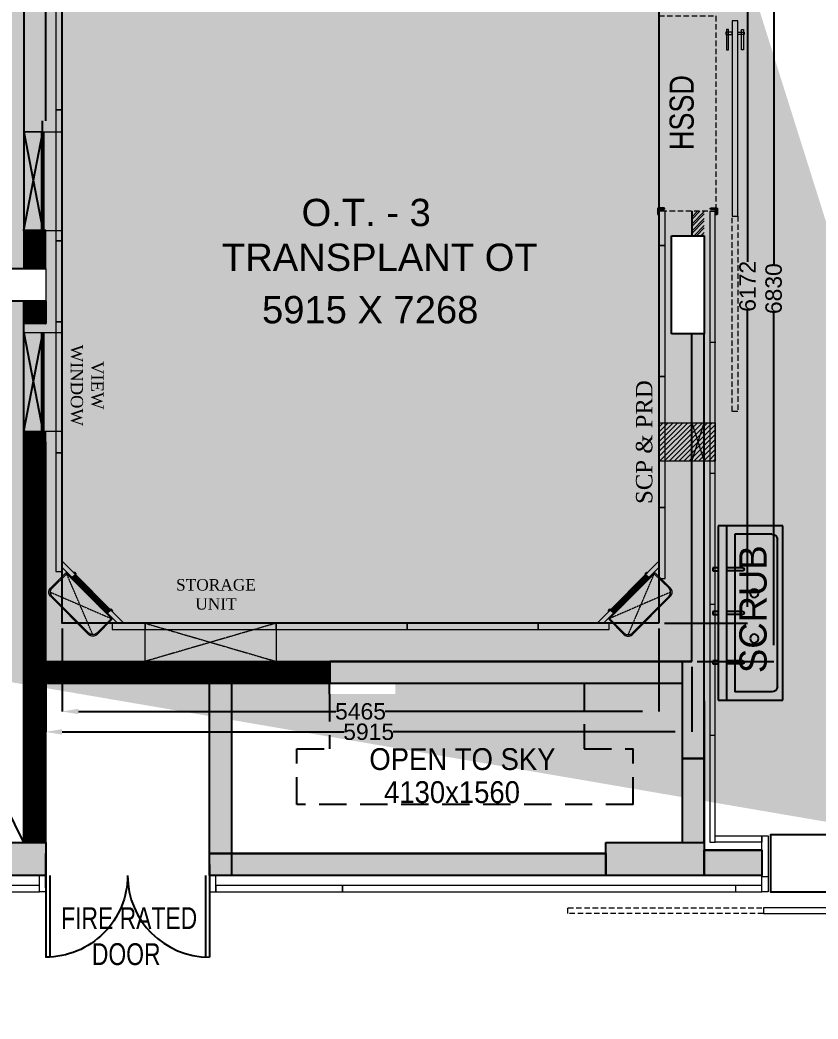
# Model space of a CAD drawing. Extents: x 11034434 to 11724204, y -4674497 to -3911811.
# Drawn here: x 11661479 to 11668785, y -4568539 to -4559387 of the extents above; entities that cross this region are included whole.
import ezdxf

# ---------------------------------------------------------------- set-up
doc = ezdxf.new("R2010")
doc.units = 0
doc.header["$MEASUREMENT"] = 0
doc.header["$PDMODE"] = 35
for name, pattern in [('CENTER', [0]), ('DASHED', [0.75, 0.5, -0.25]), ('DASHED2', [0.375, 0.25, -0.125]), ('HIDDEN2', [0.1875, 0.125, -0.0625])]:
    doc.linetypes.add(name, pattern=pattern)
doc.layers.get('0').update_dxf_attribs({"color": 251, "linetype": 'CONTINUOUS'})
doc.layers.get('Defpoints').update_dxf_attribs({"color": 251, "linetype": 'CONTINUOUS'})
for name, color, linetype, lineweight in [('0.0', 251, 'CONTINUOUS', 0), ('2019.07.15_HOSPITAL FLOOR PLANS$0$AIIMS-Text', 8, 'CONTINUOUS', 9), ('MEDI O2', 3, 'CONTINUOUS', 25), ('OT TEXT', 251, 'CONTINUOUS', 5), ('VENT', 251, 'DASHED', 0), ('WALL PANEL', 7, 'CONTINUOUS', 15)]:
    doc.layers.add(name, color=color, linetype=linetype, lineweight=lineweight)
for name, color, linetype in [('A- MEP Fixture', 8, 'CONTINUOUS'), ('BLOCK', 251, 'CONTINUOUS'), ('HATCH', 251, 'CONTINUOUS'), ('HS', 251, 'CONTINUOUS'), ('OT WALL', 252, 'CONTINUOUS'), ('OT WRITING BOARD', 7, 'CONTINUOUS'), ('PRD', 251, 'CONTINUOUS'), ('RD', 3, 'CONTINUOUS'), ('SECTION', 251, 'CONTINUOUS'), ('STORAGE UNIT', 7, 'CONTINUOUS'), ('Wall', 251, 'CONTINUOUS')]:
    doc.layers.add(name, color=color, linetype=linetype)
doc.styles.add('0_RM-NM', font='arial.ttf')
doc.styles.add('2019.07.15_HOSPITAL FLOOR PLANS$0$Century Gothic', font='GOTHIC.TTF')
doc.styles.add('ARIAL', font='arial.ttf', dxfattribs={"width": 0.75})
doc.styles.add('Arial_3', font='arial.ttf', dxfattribs={"width": 0.8, "height": 245.883234})
doc.styles.get("Standard").update_dxf_attribs({"font": 'arial.ttf'})
doc.dimstyles.new('Scale 50', dxfattribs={"dimscale": 0, "dimtxt": 150, "dimasz": 150, "dimexe": 0, "dimexo": 50, "dimgap": 0, "dimtad": 0, "dimtoh": 1, "dimdec": 0, "dimzin": 0, "dimdsep": 46, "dimtxsty": '0_RM-NM', "dimcen": 0, "dimdle": 100, "dimclrd": 204, "dimclre": 212, "dimclrt": 224, "dimadec": 0, "dimazin": 0, "dimtfac": 1, "dimtdec": 0, "dimtofl": 0, "dimtmove": 1, "dimatfit": 3, "dimfxl": 1, "dimtolj": 1, "dimtzin": 0, "dimlwe": -1, "dimarcsym": 0})

# ---------------------------------------------------------------- blocks, each defined once
blk = doc.blocks.new('A$C4C3A21FC')
at = {"color": 177, "ltscale": 15, "true_color": 0x293189}
for p, q in [((0, 0), (0, 60)), ((0, 60), (60, 60)), ((60, 50), (10, 50)), ((10, 50), (10, 0)), ((60, 60), (60, 50)), ((10, 0), (0, 0))]:
    blk.add_line(p, q, dxfattribs=at)
blk = doc.blocks.new('scr1')
at = {"color": 4}
for p, q in [((19255.6, 148251.3), (19255.6, 148298.9)), ((19255.6, 148298.9), (19281, 148298.9)), ((19281, 148298.9), (19281, 148251.3)), ((19656, 148251.3), (19656, 148298.9)), ((19656, 148298.9), (19681.4, 148298.9)), ((19681.4, 148298.9), (19681.4, 148251.3)), ((20107.7, 148251.3), (20107.7, 148298.9)), ((20107.7, 148298.9), (20133.1, 148298.9)), ((20133.1, 148298.9), (20133.1, 148251.3)), ((18868.7, 147658.4), (18868.7, 148251.3)), ((18868.7, 148251.3), (20468.6, 148251.3)), ((20468.6, 148251.3), (20468.6, 147658.4)), ((18868.7, 148175.1), (20468.6, 148175.1)), ((18868.7, 148173.5), (20468.6, 148173.5)), ((18944.9, 148097.3), (20392.4, 148097.3)), ((18944.9, 147760), (18944.9, 148097.3)), ((19255.6, 148026.6), (19255.6, 148173.5)), ((19255.6, 148026.6), (19255.6, 148173.5)), ((19281, 148026.6), (19281, 148173.5)), ((19281, 148026.6), (19281, 148173.5)), ((19656, 148026.7), (19656, 148173.5)), ((19656, 148026.7), (19656, 148173.5)), ((19681.4, 148026.7), (19681.4, 148173.5)), ((19681.4, 148026.7), (19681.4, 148173.5)), ((20107.7, 148026.7), (20107.7, 148173.5)), ((20107.7, 148026.7), (20107.7, 148173.5)), ((20133.1, 148026.7), (20133.1, 148173.5)), ((20133.1, 148026.7), (20133.1, 148173.5)), ((20392.4, 147760), (20392.4, 148097.3)), ((20392.4, 147757.1), (20392.4, 148097.3)), ((20468.6, 147658.4), (18868.7, 147658.4)), ((20343.1, 147709.2), (18995.7, 147709.2))]:
    blk.add_line(p, q, dxfattribs=at)
for centre in [(19487.9, 147920.2), (19901.7, 147920.2)]:
    blk.add_circle(centre, 38.9, dxfattribs=at)
for centre, radius, start, end in [((19268.3, 148026.6), 12.7, 180.00002, 359.99998), ((19268.3, 148026.6), 12.7, 180.00002, 359.99998), ((19668.7, 148026.7), 12.7, 180.00002, 359.99998), ((19668.7, 148026.7), 12.7, 180.00002, 359.99998), ((20120.4, 148026.7), 12.7, 180.00002, 359.99998), ((20120.4, 148026.7), 12.7, 180.00002, 359.99998), ((18995.7, 147760), 50.8, 180, 270), ((20341.6, 147760), 50.8, 270, 0)]:
    blk.add_arc(centre, radius, start, end, dxfattribs=at)
blk = doc.blocks.new('A$C746E60D0')
at = {"lineweight": 15, "ltscale": 200}
h = blk.add_hatch(dxfattribs=at)
h.set_pattern_fill('ANSI37', color=251, scale=100, angle=540, style=0)
h.set_pattern_definition([(225, (40761.635, 430672.29), (8.83883476, -8.83883476), []), (315, (40761.635, 430672.29), (8.83883476, 8.83883476), [])])
h.paths.add_polyline_path([(0, 225.2), (-50, 225.2), (-50, -224.8), (0, -224.8)])
at = {"layer": 'RD', "color": 123, "lineweight": 15}
for p, q in [((-50, -299.6), (-50, 300.1)), ((5, 230.2), (-50, 230.2)), ((10, 225.2), (-50, 225.2)), ((10, 250.2), (0, 250.2)), ((0, 245.2), (0, 250.2)), ((5, 245.2), (0, 245.2)), ((0, -225.2), (0, 225.2)), ((5, 245.2), (5, 230.2)), ((10, 250.2), (10, 225.2)), ((10, -225.2), (-50, -225.2)), ((5, -230.2), (-50, -230.2)), ((5, -245.2), (0, -245.2)), ((0, -250.2), (0, -245.2)), ((10, -250.2), (0, -250.2)), ((5, -245.2), (5, -230.2)), ((10, -250.2), (10, -225.2))]:
    blk.add_line(p, q, dxfattribs=at)
for points in [[(-50, 300.1), (-250, 300.1, 0.414214), (-300, 250.1), (-300, -249.6, 0.414214), (-250, -299.6), (-50, -299.6)], [(-50, 290.1), (-240, 290.1, 0.414214), (-290, 240.1), (-290, -239.6, 0.414214), (-240, -289.6), (-50, -289.6)]]:
    blk.add_lwpolyline(points, format="xyb", dxfattribs=at)
at = {"layer": 'VENT', "linetype": 'DASHED2', "lineweight": 15}
for p, q in [((-275.4, -275), (-50, 290.1)), ((-275.4, 275.4), (-50, -289.6))]:
    blk.add_line(p, q, dxfattribs=at)
blk = doc.blocks.new('A$C42650223')
at = {"layer": 'WALL PANEL', "color": 150, "lineweight": 15}
blk.add_lwpolyline([(282.8, 226.2), (282.8, 282.8), (-282.8, -282.8), (-226.2, -282.8), (282.8, 226.2)], dxfattribs=at)
at = {"layer": 'OT WALL', "xscale": 0.9998750156232056, "yscale": 0.9998750156232056, "zscale": 0.9998750156232056, "rotation": 134.9999999999999}
blk.add_blockref('A$C746E60D0', (0, 0), dxfattribs=at)
blk = doc.blocks.new('A$C067107AD')
at = {"color": 21, "linetype": 'DASHED', "lineweight": 20, "ltscale": 100}
blk.add_lwpolyline([(-1790.9, -53.8), (-1790.9, 0), (-3579.8, 0), (-3579.8, -53.8)], close=True, dxfattribs=at)
at = {"color": 14, "lineweight": 20}
blk.add_lwpolyline([(0, -53.8), (-1790.9, -53.8), (-1790.9, 0), (0, 0), (0, -53.8)], dxfattribs=at)
for points in [[(-79.4, 50.9), (-267.4, 50.9), (-267.4, 32.2), (-79.4, 32.2)], [(-106.1, 56.2), (-127.4, 56.2), (-127.4, -1.1), (-106.1, -1.1)], [(-79.4, -104.6), (-267.4, -104.6), (-267.4, -86), (-79.4, -86)], [(-106.1, -109.9), (-127.4, -109.9), (-127.4, -52.7), (-106.1, -52.7)]]:
    blk.add_lwpolyline(points, close=True, dxfattribs=at)
blk = doc.blocks.new('A$C20405F23')
at = {"layer": 'STORAGE UNIT', "color": 252, "linetype": 'HIDDEN2', "lineweight": 15, "ltscale": 10}
for p, q in [((1200, 350), (0, 0)), ((0, 350), (1200, 0))]:
    blk.add_line(p, q, dxfattribs=at)
at = {"layer": 'STORAGE UNIT', "color": 0, "lineweight": 15, "ltscale": 30}
blk.add_lwpolyline([(0, 350), (1200, 350), (1200, 0), (0, 0)], close=True, dxfattribs=at)
blk = doc.blocks.new('*D384')
at = {"color": 212, "ltscale": 500, "transparency": 16777216}
for p, q in [((11667379.1, -4558740.8), (11668140.7, -4558740.8)), ((11667379.1, -4564913), (11668140.7, -4564913))]:
    blk.add_line(p, q, dxfattribs=at)
at = {"color": 204, "lineweight": -2, "ltscale": 500, "transparency": 16777216}
for p, q in [((11668140.7, -4558890.8), (11668140.7, -4561603.3)), ((11668140.7, -4564763), (11668140.7, -4562050.5))]:
    blk.add_line(p, q, dxfattribs=at)
at = {"color": 204, "ltscale": 500, "transparency": 16777216}
for points in [[(11668115.7, -4558890.8), (11668165.7, -4558890.8), (11668140.7, -4558740.8)], [(11668115.7, -4564763), (11668165.7, -4564763), (11668140.7, -4564913)]]:
    blk.add_solid(points, dxfattribs=at)
at = {"layer": 'Defpoints', "color": 0, "ltscale": 500, "transparency": 16777216}
for p in [(11667329.1, -4558740.8), (11668140.7, -4558740.8), (11667329.1, -4564913)]:
    blk.add_point(p, dxfattribs=at)
at = {"color": 224, "ltscale": 500, "transparency": 16777216, "insert": (11668140.7, -4561826.9), "char_height": 150, "attachment_point": 5, "rotation": 90, "style": '0_RM-NM'}
blk.add_mtext('\\A1;6172', dxfattribs=at)
blk = doc.blocks.new('*D385')
at = {"color": 212, "ltscale": 500, "transparency": 16777216}
for p, q in [((11667494, -4558433), (11668379.4, -4558433)), ((11667679, -4565263), (11668379.4, -4565263))]:
    blk.add_line(p, q, dxfattribs=at)
at = {"color": 204, "lineweight": -2, "ltscale": 500, "transparency": 16777216}
for p, q in [((11668379.4, -4558583), (11668379.4, -4561623.9)), ((11668379.4, -4565113), (11668379.4, -4562072.1))]:
    blk.add_line(p, q, dxfattribs=at)
at = {"color": 204, "ltscale": 500, "transparency": 16777216}
for points in [[(11668354.4, -4558583), (11668404.4, -4558583), (11668379.4, -4558433)], [(11668354.4, -4565113), (11668404.4, -4565113), (11668379.4, -4565263)]]:
    blk.add_solid(points, dxfattribs=at)
at = {"layer": 'Defpoints', "color": 0, "ltscale": 500, "transparency": 16777216}
for p in [(11667444, -4558433), (11667629, -4565263), (11668379.4, -4565263)]:
    blk.add_point(p, dxfattribs=at)
at = {"color": 224, "ltscale": 500, "transparency": 16777216, "insert": (11668379.4, -4561848), "char_height": 150, "attachment_point": 5, "rotation": 90, "style": '0_RM-NM'}
blk.add_mtext('\\A1;6830', dxfattribs=at)
blk = doc.blocks.new('*D386')
at = {"color": 212, "ltscale": 500, "transparency": 16777216}
for p, q in [((11661864.2, -4564963), (11661864.2, -4565721.7)), ((11667329.1, -4564963), (11667329.1, -4565721.7))]:
    blk.add_line(p, q, dxfattribs=at)
at = {"color": 204, "lineweight": -2, "ltscale": 500, "transparency": 16777216}
for p, q in [((11662014.2, -4565721.7), (11664372.1, -4565721.7)), ((11667179.1, -4565721.7), (11664821.2, -4565721.7))]:
    blk.add_line(p, q, dxfattribs=at)
at = {"color": 204, "ltscale": 500, "transparency": 16777216}
for points in [[(11662014.2, -4565696.7), (11662014.2, -4565746.7), (11661864.2, -4565721.7)], [(11667179.1, -4565696.7), (11667179.1, -4565746.7), (11667329.1, -4565721.7)]]:
    blk.add_solid(points, dxfattribs=at)
at = {"layer": 'Defpoints', "color": 0, "ltscale": 500, "transparency": 16777216}
for p in [(11661864.2, -4564913), (11667329.1, -4564913), (11667329.1, -4565721.7)]:
    blk.add_point(p, dxfattribs=at)
at = {"color": 224, "ltscale": 500, "transparency": 16777216, "insert": (11664596.7, -4565721.7), "char_height": 150, "attachment_point": 5, "style": '0_RM-NM'}
blk.add_mtext('\\A1;5465', dxfattribs=at)
blk = doc.blocks.new('*D387')
at = {"color": 212, "ltscale": 500, "transparency": 16777216}
for p, q in [((11661714, -4565313), (11661714, -4565908.6)), ((11667629, -4565313), (11667629, -4565908.6))]:
    blk.add_line(p, q, dxfattribs=at)
at = {"color": 204, "lineweight": -2, "ltscale": 500, "transparency": 16777216}
for p, q in [((11661864, -4565908.6), (11664447, -4565908.6)), ((11667479, -4565908.6), (11664896, -4565908.6))]:
    blk.add_line(p, q, dxfattribs=at)
at = {"color": 204, "ltscale": 500, "transparency": 16777216}
for points in [[(11661864, -4565883.6), (11661864, -4565933.6), (11661714, -4565908.6)], [(11667479, -4565883.6), (11667479, -4565933.6), (11667629, -4565908.6)]]:
    blk.add_solid(points, dxfattribs=at)
at = {"layer": 'Defpoints', "color": 0, "ltscale": 500, "transparency": 16777216}
for p in [(11661714, -4565263), (11667629, -4565263), (11667629, -4565908.6)]:
    blk.add_point(p, dxfattribs=at)
at = {"color": 224, "ltscale": 500, "transparency": 16777216, "insert": (11664671.5, -4565908.6), "char_height": 150, "attachment_point": 5, "style": '0_RM-NM'}
blk.add_mtext('\\A1;5915', dxfattribs=at)

msp = doc.modelspace()

# ---------------------------------------------------------------- hatches: boundary and pattern name
at = {"ltscale": 500}
h = msp.add_hatch(color=256, dxfattribs=at)
h.paths.add_polyline_path([(11667628.9, -4559349.9), (11667743.9, -4559349.9), (11667744, -4558733), (11667629, -4558733)])
h.paths.add_polyline_path([(11667745.3, -4561139.6), (11667630.3, -4561139.6), (11667629, -4561363), (11667744, -4561363)])
h = msp.add_hatch(color=256, dxfattribs=at)
h.paths.add_polyline_path([(11667629, -4563077.2), (11667744, -4563077.2), (11667744, -4562263), (11667629, -4562263)])
h.paths.add_polyline_path([(11667629, -4565263), (11667744, -4565263), (11667744, -4563427.2), (11667629, -4563427.2)])
at = {"lineweight": 15, "ltscale": 10}
h = msp.add_hatch(dxfattribs=at)
h.set_pattern_fill('ANSI31', color=1, scale=10.000353, angle=180)
h.set_pattern_definition([(225, (11177912.835, -4872741.808), (22.451432, -22.451432), [])])
h.paths.add_polyline_path([(11667844, -4563077.2), (11667844, -4563427.2), (11667329, -4563427.1), (11667329, -4563077.1)])
at = {"ltscale": 500}
for points in [[(11667629, -4564794.2), (11667744, -4564794.2), (11667744, -4565624.2), (11667629, -4565624.2)], [(11665167.2, -4565463), (11666067.2, -4565463), (11666067.2, -4565263), (11665167.2, -4565263)], [(11667544, -4565263), (11667744, -4565263), (11667744, -4566923), (11667544, -4566923)], [(11663214, -4565463), (11663414, -4565463), (11663414, -4567023), (11663214, -4567023)], [(11663214, -4567023), (11666844, -4567023), (11666844, -4567223), (11663214, -4567223)]]:
    msp.add_hatch(color=256, dxfattribs=at).paths.add_polyline_path(points)
h = msp.add_hatch(color=256, dxfattribs=at)
h.paths.add_polyline_path([(11667544, -4565463), (11667544, -4565263), (11666067.2, -4565263), (11666067.2, -4565463)])
h.paths.add_polyline_path([(11664315.6, -4565463), (11665167.2, -4565463), (11665167.2, -4565263), (11664315.6, -4565263)])
at = {"layer": 'HATCH', "ltscale": 500}
h = msp.add_hatch(color=251, dxfattribs=at)
h.dxf.hatch_style = 1
h.paths.add_polyline_path([(11633364, -4566323), (11633664, -4566323), (11633664, -4567223), (11633364, -4567223)])
h.paths.add_polyline_path([(11676774, -4570188), (11677674, -4570188), (11677674, -4570488), (11676774, -4570488)])
h.paths.add_polyline_path([(11651189, -4576253), (11651489, -4576253), (11651489, -4577153), (11651189, -4577153)])
h.paths.add_polyline_path([(11673574, -4576253), (11674174, -4576253), (11674174, -4576553), (11673574, -4576553)])
h.paths.add_polyline_path([(11629934, -4558133), (11630684, -4558133), (11630684, -4558433), (11629934, -4558433)])
h.paths.add_polyline_path([(11629934, -4561663), (11630834, -4561663), (11630834, -4561963), (11629934, -4561963)])
h.paths.add_polyline_path([(11666915.7, -4576153), (11667744, -4576153), (11667744, -4576453), (11666915.7, -4576453)])
h.paths.add_polyline_path([(11643159, -4575553), (11643459, -4575553), (11643459, -4576453), (11643159, -4576453)])
h.paths.add_polyline_path([(11636989, -4575703), (11637289, -4575703), (11637289, -4576453), (11636989, -4576453)])
h.paths.add_polyline_path([(11636664, -4576478), (11636964, -4576478), (11636964, -4577228), (11636664, -4577228)])
h.paths.add_polyline_path([(11629934, -4547263), (11630684, -4547263), (11630684, -4547563), (11629934, -4547563)])
h.paths.add_polyline_path([(11676774, -4547263), (11677674, -4547263), (11677674, -4547563), (11676774, -4547563)])
h.paths.add_polyline_path([(11629834, -4566323), (11630134, -4566323), (11630134, -4567223), (11629834, -4567223)])
h.paths.add_polyline_path([(11636664, -4575703), (11636964, -4575703), (11636964, -4576453), (11636664, -4576453)])
h.paths.add_polyline_path([(11676674, -4533533), (11676974, -4533533), (11676974, -4532554.7), (11676674, -4532554.7)])
h.paths.add_polyline_path([(11629934, -4554533), (11630684, -4554533), (11630684, -4554833), (11629934, -4554833)])
h.paths.add_polyline_path([(11658389, -4576253), (11658689, -4576253), (11658689, -4577153), (11658389, -4577153)])
h.paths.add_polyline_path([(11676774, -4527303), (11677674, -4527303), (11677674, -4527603), (11676774, -4527603)])
h.paths.add_polyline_path([(11676774, -4543663), (11677674, -4543663), (11677674, -4543963), (11676774, -4543963)])
h.paths.add_polyline_path([(11629934, -4550933), (11630684, -4550933), (11630684, -4551233), (11629934, -4551233)])
h.paths.add_polyline_path([(11661989, -4570223), (11662289, -4570223), (11662289, -4571123), (11661989, -4571123)])
h.paths.add_polyline_path([(11676774, -4550933), (11677674, -4550933), (11677674, -4551233), (11676774, -4551233)])
h.paths.add_polyline_path([(11634979, -4536533), (11635279, -4536533), (11635279, -4537133), (11634979, -4537133)])
h.paths.add_polyline_path([(11629934, -4536533), (11630834, -4536533), (11630834, -4536833), (11629934, -4536833)])
h.paths.add_polyline_path([(11676774, -4536533), (11677574, -4536533), (11677574, -4536833), (11676774, -4536833)])
h.paths.add_polyline_path([(11673574, -4565263), (11674272.9, -4565263), (11674272.9, -4565563), (11673574, -4565563)])
h.paths.add_polyline_path([(11670744, -4576153), (11671572.3, -4576153), (11671572.3, -4576453), (11670744, -4576453)])
h.paths.add_polyline_path([(11676774, -4558133), (11677674, -4558133), (11677674, -4558433), (11676774, -4558433)])
h.paths.add_polyline_path([(11634979, -4532933), (11635279, -4532933), (11635279, -4533533), (11634979, -4533533)])
h.paths.add_polyline_path([(11635304, -4532933), (11635604, -4532933), (11635604, -4533533), (11635304, -4533533)])
h.paths.add_polyline_path([(11631314, -4532633), (11631614, -4532633), (11631614, -4533533), (11631314, -4533533)])
h.paths.add_polyline_path([(11676774, -4576153), (11677674, -4576153), (11677674, -4576453), (11676774, -4576453)])
h.paths.add_polyline_path([(11649424, -4525003), (11649724, -4525003), (11649724, -4525903), (11649424, -4525903)])
h.paths.add_polyline_path([(11655454, -4525003), (11655754, -4525003), (11655754, -4525903), (11655454, -4525903)])
h.paths.add_polyline_path([(11633364, -4575703), (11633664, -4575703), (11633664, -4576453), (11633364, -4576453)])
h.paths.add_polyline_path([(11635304, -4536533), (11635604, -4536533), (11635604, -4537133), (11635304, -4537133)])
h.paths.add_polyline_path([(11646124, -4525003), (11646424, -4525003), (11646424, -4525903), (11646124, -4525903)])
h.paths.add_polyline_path([(11631314, -4526753), (11631614, -4526753), (11631614, -4527503), (11631314, -4527503)])
h.paths.add_polyline_path([(11634979, -4540133), (11635279, -4540133), (11635279, -4540733), (11634979, -4540733)])
h.paths.add_polyline_path([(11635304, -4540733), (11635604, -4540733), (11635604, -4540133), (11635304, -4540133)])
h.paths.add_polyline_path([(11633364, -4561213), (11633664, -4561213), (11633664, -4561963), (11633364, -4561963)])
h.paths.add_polyline_path([(11634979, -4526753), (11635279, -4526753), (11635279, -4527503), (11634979, -4527503)])
h.paths.add_polyline_path([(11632914, -4576478), (11633664, -4576478), (11633664, -4576778), (11632914, -4576778)])
h.paths.add_polyline_path([(11661989, -4576253), (11662289, -4576253), (11662289, -4577153), (11661989, -4577153)])
h.paths.add_polyline_path([(11633364, -4570223), (11633664, -4570223), (11633664, -4570973), (11633364, -4570973)])
h.paths.add_polyline_path([(11654789, -4576253), (11655089, -4576253), (11655089, -4577153), (11654789, -4577153)])
h.paths.add_polyline_path([(11676774, -4540133), (11677674, -4540133), (11677674, -4540433), (11676774, -4540433)])
h.paths.add_polyline_path([(11629934, -4543663), (11630684, -4543663), (11630684, -4543963), (11629934, -4543963)])
h.paths.add_polyline_path([(11670744, -4576478), (11671344, -4576478), (11671344, -4576778), (11670744, -4576778)])
h.paths.add_polyline_path([(11629659, -4576478), (11630409, -4576478), (11630409, -4576778), (11629659, -4576778)])
h.paths.add_polyline_path([(11667144, -4576478), (11667744, -4576478), (11667744, -4576778), (11667144, -4576778)])
h.paths.add_polyline_path([(11630834, -4540133), (11629934, -4540133), (11629934, -4540433), (11630834, -4540433)])
h.paths.add_polyline_path([(11643159, -4570223), (11643459, -4570223), (11643459, -4571123), (11643159, -4571123)])
h.paths.add_polyline_path([(11647589, -4576253), (11647889, -4576253), (11647889, -4577153), (11647589, -4577153)])
h.paths.add_polyline_path([(11667444, -4570223), (11667744, -4570223), (11667744, -4571123), (11667444, -4571123)])
h.paths.add_polyline_path([(11676774, -4561663), (11677674, -4561663), (11677674, -4561963), (11676774, -4561963)])
h.paths.add_polyline_path([(11676774, -4566923), (11677752.3, -4566923), (11677752.3, -4567223), (11676774, -4567223)])
h.paths.add_polyline_path([(11637734, -4526603), (11638034, -4526603), (11638034, -4527503), (11637734, -4527503)])
edge = h.paths.add_edge_path()
edge.add_line((11658239, -4526603), (11658239, -4527503))
edge.add_line((11670744, -4567223), (11671722.3, -4567223))
edge.add_line((11636664, -4561213), (11636664, -4561963))
edge.add_line((11658539, -4533533), (11658539, -4532633))
edge.add_line((11636964, -4570973), (11636964, -4570223))
edge.add_line((11636989, -4570223), (11636989, -4570973))
h.paths.add_polyline_path([(11655454, -4566923), (11656354, -4566923), (11656354, -4567223), (11655454, -4567223)], flags=17)
h.paths.add_polyline_path([(11640094, -4566323), (11640394, -4566323), (11640394, -4567223), (11640094, -4567223)], flags=17)
h.paths.add_polyline_path([(11636989, -4566473), (11637289, -4566473), (11637289, -4567223), (11636989, -4567223)], flags=17)
h.paths.add_polyline_path([(11636989, -4570223), (11637289, -4570223), (11637289, -4570973), (11636989, -4570973)], flags=17)
h.paths.add_polyline_path([(11645445.7, -4566923), (11646424, -4566923), (11646424, -4567223), (11645445.7, -4567223)], flags=17)
h.paths.add_polyline_path([(11647249.9, -4570223), (11648228.1, -4570223), (11648228.1, -4570523), (11647249.9, -4570523)], flags=17)
h.paths.add_polyline_path([(11660814, -4566923), (11661714, -4566923), (11661714, -4567223), (11660814, -4567223)], flags=17)
h.paths.add_polyline_path([(11649424, -4566923), (11650402.3, -4566923), (11650402.3, -4567223), (11649424, -4567223)], flags=17)
h.paths.add_polyline_path([(11666844, -4566923), (11667744, -4566923), (11667744, -4567223), (11666844, -4567223)], flags=17)
h.paths.add_polyline_path([(11636664, -4566473), (11636964, -4566473), (11636964, -4567223), (11636664, -4567223)], flags=17)
h.paths.add_polyline_path([(11636664, -4570223), (11636964, -4570223), (11636964, -4570973), (11636664, -4570973)], flags=17)
h.paths.add_polyline_path([(11660814, -4540133), (11661714, -4540133), (11661714, -4540433), (11660814, -4540433)], flags=17)
h.paths.add_polyline_path([(11655454, -4532933), (11655754, -4532933), (11655754, -4533533), (11655454, -4533533)], flags=16)
h.paths.add_polyline_path([(11655454, -4547263), (11656354, -4547263), (11656354, -4547563), (11655454, -4547563)], flags=17)
h.paths.add_polyline_path([(11652224, -4531073), (11652824, -4531073), (11652824, -4531373), (11652224, -4531373)], flags=17)
h.paths.add_polyline_path([(11652224, -4533233), (11652824, -4533233), (11652824, -4533533), (11652224, -4533533)], flags=16)
h.paths.add_polyline_path([(11660814, -4561663), (11661714, -4561663), (11661714, -4561963), (11660814, -4561963)], flags=17)
h.paths.add_polyline_path([(11636664, -4561213), (11636964, -4561213), (11636964, -4561963), (11636664, -4561963)], flags=17)
h.paths.add_polyline_path([(11646424, -4551233), (11645524, -4551233), (11645524, -4550933), (11646424, -4550933)], flags=17)
h.paths.add_polyline_path([(11639494, -4558133), (11640394, -4558133), (11640394, -4558433), (11639494, -4558433)], flags=17)
h.paths.add_polyline_path([(11646124, -4561363), (11646424, -4561363), (11646424, -4562263), (11646124, -4562263)], flags=17)
h.paths.add_polyline_path([(11639494, -4561663), (11640394, -4561663), (11640394, -4561963), (11639494, -4561963)], flags=17)
h.paths.add_polyline_path([(11655454, -4558133), (11656354, -4558133), (11656354, -4558433), (11655454, -4558433)], flags=17)
h.paths.add_polyline_path([(11636989, -4561213), (11637289, -4561213), (11637289, -4561963), (11636989, -4561963)], flags=17)
h.paths.add_polyline_path([(11639494, -4554533), (11640394, -4554533), (11640394, -4554833), (11639494, -4554833)], flags=17)
h.paths.add_polyline_path([(11660814, -4543663), (11661714, -4543663), (11661714, -4543963), (11660814, -4543963)], flags=17)
h.paths.add_polyline_path([(11660814, -4554533), (11661714, -4554533), (11661714, -4554833), (11660814, -4554833)], flags=17)
h.paths.add_polyline_path([(11660814, -4550933), (11661714, -4550933), (11661714, -4551233), (11660814, -4551233)], flags=17)
h.paths.add_polyline_path([(11664314, -4565263), (11664914, -4565263), (11664914, -4565563), (11664314, -4565563)], flags=17)
h.paths.add_polyline_path([(11670744, -4547263), (11671644, -4547263), (11671644, -4547563), (11670744, -4547563)], flags=17)
h.paths.add_polyline_path([(11666844, -4547263), (11667744, -4547263), (11667744, -4547563), (11666844, -4547563)], flags=17)
h.paths.add_polyline_path([(11649424, -4554233), (11649724, -4554233), (11649724, -4555133), (11649424, -4555133)], flags=17)
h.paths.add_polyline_path([(11655454, -4554533), (11656354, -4554533), (11656354, -4554833), (11655454, -4554833)], flags=17)
h.paths.add_polyline_path([(11670744, -4566923), (11671722.3, -4566923), (11671722.3, -4567223), (11670744, -4567223)], flags=17)
h.paths.add_polyline_path([(11646124, -4554233), (11646424, -4554233), (11646424, -4555133), (11646124, -4555133)], flags=17)
h.paths.add_polyline_path([(11667444, -4554233), (11667744, -4554233), (11667744, -4555133), (11667444, -4555133)], flags=17)
h.paths.add_polyline_path([(11649424, -4547263), (11650324, -4547263), (11650324, -4547563), (11649424, -4547563)], flags=17)
h.paths.add_polyline_path([(11662541.5, -4533233), (11663441.5, -4533233), (11663441.5, -4533533), (11662541.5, -4533533)], flags=17)
h.paths.add_polyline_path([(11666844, -4533233), (11667744, -4533233), (11667744, -4533533), (11666844, -4533533)], flags=17)
h.paths.add_polyline_path([(11670744, -4533233), (11671644, -4533233), (11671644, -4533533), (11670744, -4533533)], flags=17)
h.paths.add_polyline_path([(11655454, -4550933), (11656354, -4550933), (11656354, -4551233), (11655454, -4551233)], flags=17)
h.paths.add_polyline_path([(11649424, -4550933), (11650324, -4550933), (11650324, -4551233), (11649424, -4551233)], flags=17)
h.paths.add_polyline_path([(11642994, -4565263), (11643594, -4565263), (11643594, -4565563), (11642994, -4565563)], flags=17)
h.paths.add_polyline_path([(11655454, -4540133), (11656354, -4540133), (11656354, -4540433), (11655454, -4540433)], flags=17)
h.paths.add_polyline_path([(11639494, -4550933), (11640394, -4550933), (11640394, -4551233), (11639494, -4551233)], flags=17)
h.paths.add_polyline_path([(11670744, -4550933), (11671644, -4550933), (11671644, -4551233), (11670744, -4551233)], flags=17)
h.paths.add_polyline_path([(11666844, -4550933), (11667744, -4550933), (11667744, -4551233), (11666844, -4551233)], flags=17)
h.paths.add_polyline_path([(11670744, -4554233), (11671044, -4554233), (11671044, -4555133), (11670744, -4555133)], flags=17)
h.paths.add_polyline_path([(11649424, -4557833), (11649724, -4557833), (11649724, -4558733), (11649424, -4558733)], flags=17)
h.paths.add_polyline_path([(11670744, -4561363), (11671044, -4561363), (11671044, -4562263), (11670744, -4562263)], flags=17)
h.paths.add_polyline_path([(11655454, -4543663), (11656354, -4543663), (11656354, -4543963), (11655454, -4543963)], flags=17)
h.paths.add_polyline_path([(11667444, -4543363), (11667744, -4543363), (11667744, -4544263), (11667444, -4544263)], flags=17)
h.paths.add_polyline_path([(11670744, -4543363), (11671044, -4543363), (11671044, -4544263), (11670744, -4544263)], flags=17)
h.paths.add_polyline_path([(11645524, -4547263), (11646424, -4547263), (11646424, -4547563), (11645524, -4547563)], flags=17)
h.paths.add_polyline_path([(11660618.7, -4547262.8), (11661714, -4547263), (11661714, -4547563), (11660618.7, -4547562.8)], flags=17)
h.paths.add_polyline_path([(11639494, -4547263), (11640394, -4547263), (11640394, -4547563), (11639494, -4547563)], flags=17)
h.paths.add_polyline_path([(11654449.9, -4570223), (11655428.1, -4570223), (11655428.1, -4570523), (11654449.9, -4570523)], flags=17)
h.paths.add_polyline_path([(11646124, -4557833), (11646424, -4557833), (11646424, -4558733), (11646124, -4558733)], flags=17)
h.paths.add_polyline_path([(11641979, -4527503), (11642279, -4527503), (11642279, -4526703), (11641979, -4526703)], flags=17)
h.paths.add_polyline_path([(11670744, -4539833), (11671044, -4539833), (11671044, -4540733), (11670744, -4540733)], flags=17)
h.paths.add_polyline_path([(11646124, -4530473), (11646424, -4530473), (11646424, -4531373), (11646124, -4531373)], flags=17)
h.paths.add_polyline_path([(11660814, -4536533), (11661714, -4536533), (11661714, -4536833), (11660814, -4536833)], flags=17)
h.paths.add_polyline_path([(11655454, -4530473), (11655754, -4530473), (11655754, -4531373), (11655454, -4531373)], flags=17)
h.paths.add_polyline_path([(11641979, -4532633), (11642279, -4532633), (11642279, -4533533), (11641979, -4533533)], flags=17)
h.paths.add_polyline_path([(11658239, -4532633), (11658539, -4532633), (11658539, -4533533), (11658239, -4533533)], flags=16)
h.paths.add_polyline_path([(11639494, -4536533), (11640394, -4536533), (11640394, -4536833), (11639494, -4536833)], flags=17)
h.paths.add_polyline_path([(11649424, -4536533), (11650069, -4536533), (11650069, -4536833), (11649424, -4536833)], flags=17)
h.paths.add_polyline_path([(11637734, -4532633), (11638034, -4532633), (11638034, -4533533), (11637734, -4533533)], flags=17)
h.paths.add_polyline_path([(11667444, -4526603), (11667744, -4526603), (11667744, -4527503), (11667444, -4527503)], flags=17)
h.paths.add_polyline_path([(11646124, -4532633), (11646424, -4532633), (11646424, -4533533), (11646124, -4533533)], flags=17)
h.paths.add_polyline_path([(11662841.5, -4526603), (11663141.5, -4526603), (11663141.5, -4527503), (11662841.5, -4527503)], flags=17)
h.paths.add_polyline_path([(11670744, -4536533), (11671644, -4536533), (11671644, -4536833), (11670744, -4536833)], flags=17)
h.paths.add_polyline_path([(11646124, -4543363), (11646424, -4543363), (11646424, -4544263), (11646124, -4544263)], flags=17)
h.paths.add_polyline_path([(11639494, -4540133), (11640394, -4540133), (11640394, -4540433), (11639494, -4540433)], flags=17)
h.paths.add_polyline_path([(11658239, -4526603), (11658539, -4526603), (11658539, -4527503), (11658239, -4527503)], flags=17)
h.paths.add_polyline_path([(11666844, -4536533), (11667744, -4536533), (11667744, -4536833), (11666844, -4536833)], flags=17)
h.paths.add_polyline_path([(11670744, -4526603), (11671044, -4526603), (11671044, -4527503), (11670744, -4527503)], flags=17)
h.paths.add_polyline_path([(11658049.9, -4570223), (11659028.1, -4570223), (11659028.1, -4570523), (11658049.9, -4570523)], flags=17)
h.paths.add_polyline_path([(11655454, -4536533), (11656354, -4536533), (11656354, -4536833), (11655454, -4536833)], flags=17)
h.paths.add_polyline_path([(11655454, -4561663), (11656354, -4561663), (11656354, -4561963), (11655454, -4561963)], flags=17)
h.paths.add_polyline_path([(11649424, -4539833), (11649724, -4539833), (11649724, -4540733), (11649424, -4540733)], flags=17)
h.paths.add_polyline_path([(11660814, -4558133), (11661714, -4558133), (11661714, -4558433), (11660814, -4558433)], flags=17)
h.paths.add_polyline_path([(11646124, -4540733), (11646424, -4540733), (11646424, -4539835.4), (11646124, -4539835.4)], flags=17)
h.paths.add_polyline_path([(11667444, -4557833), (11667744, -4557833), (11667744, -4558733), (11667444, -4558733)], flags=17)
h.paths.add_polyline_path([(11649424, -4561363), (11649724, -4561363), (11649724, -4562263), (11649424, -4562263)], flags=17)
h.paths.add_polyline_path([(11670744, -4557833), (11671044, -4557833), (11671044, -4558733), (11670744, -4558733)], flags=17)
h.paths.add_polyline_path([(11645445.7, -4536533), (11646424, -4536533), (11646424, -4536833), (11645445.7, -4536833)], flags=17)
h.paths.add_polyline_path([(11667444, -4561363), (11667744, -4561363), (11667744, -4562263), (11667444, -4562263)], flags=17)
h.paths.add_polyline_path([(11649424, -4543363), (11649724, -4543363), (11649724, -4544263), (11649424, -4544263)], flags=17)
h.paths.add_polyline_path([(11639494, -4543663), (11640394, -4543663), (11640394, -4543963), (11639494, -4543963)], flags=17)
h.paths.add_polyline_path([(11667444, -4539833), (11667744, -4539833), (11667744, -4540733), (11667444, -4540733)], flags=17)
h.paths.add_polyline_path([(11671044, -4570280.2), (11670744, -4570280.2), (11670744, -4571201.3), (11671044, -4571201.3)])
h = msp.add_hatch(color=251, dxfattribs=at)
h.dxf.hatch_style = 1
h.paths.add_polyline_path([(11670744, -4567223), (11670744, -4566993), (11670176, -4566993), (11670176, -4567223), (11670744, -4567223)])
h.paths.add_polyline_path([(11667744, -4567223), (11668272.3, -4567223), (11668272.3, -4566993), (11667744, -4566993)])
at = {"layer": 'HS', "lineweight": -3, "ltscale": 500}
h = msp.add_hatch(dxfattribs=at)
h.set_pattern_fill('ANSI31', color=256)
h.set_pattern_definition([(45, (784378.75209, -966397.83795), (-0.0883883476483, 0.0883883476483), [])])
h.paths.add_polyline_path([(11661714, -4558433), (11661514, -4558433), (11661514, -4560411.2), (11661714, -4560411.2)])
h.paths.add_polyline_path([(11661714, -4561963), (11661514, -4561963), (11661514, -4562252.5), (11661714, -4562252.5)])
at = {"layer": 'HS', "lineweight": 0, "ltscale": 10}
h = msp.add_hatch(dxfattribs=at)
h.set_pattern_fill('ANSI32', color=256, scale=120)
h.set_pattern_definition([(45, (345187.753, -785264.35), (-31.81980515, 31.81980515), []), (45, (345208.966, -785264.35), (-31.81980515, 31.81980515), [])])
h.paths.add_polyline_path([(11667744, -4561139.6), (11667629, -4561139.6), (11667629, -4561363), (11667631.8, -4561363), (11667631.8, -4561362.8), (11667743.9, -4561363), (11667744, -4561363)])
at = {"layer": 'HS', "lineweight": -3, "ltscale": 500}
h = msp.add_hatch(dxfattribs=at)
h.set_pattern_fill('ANSI31', color=256)
h.set_pattern_definition([(45, (42190.75209, -771824.14111), (-0.0883883476483, 0.0883883476483), [])])
h.paths.add_polyline_path([(11661514, -4561663), (11661714, -4561663), (11661714, -4561315.8), (11661514, -4561315.8), (11661514, -4561663)])
h = msp.add_hatch(dxfattribs=at)
h.set_pattern_fill('ANSI31', color=256, scale=10)
h.set_pattern_definition([(45, (11661619.1448, -4562620.4093), (-0.88388348, 0.88388348), [])])
h.paths.add_polyline_path([(11661714, -4561963), (11661514, -4561963), (11661514, -4562168.5), (11661714, -4562168.5)])
h.paths.add_polyline_path([(11661714, -4563152.5), (11661514, -4563152.5), (11661514, -4565263), (11661714, -4565263)])
h.paths.add_polyline_path([(11664314, -4565263), (11661714, -4565263), (11661714, -4565463), (11664314, -4565463)])
h.paths.add_polyline_path([(11661714, -4565263), (11661514, -4565263), (11661514, -4565463), (11661714, -4565463)])
h.paths.add_polyline_path([(11661714, -4565463), (11661514, -4565463), (11661514, -4565623), (11661714, -4565623)])
h.paths.add_polyline_path([(11661714, -4565623), (11661514, -4565623), (11661514, -4566923), (11661714, -4566923)])
at = {"layer": 'HS', "linetype": 'DASHED', "ltscale": 500}
h = msp.add_hatch(dxfattribs=at)
h.set_pattern_fill('ANSI31', color=256)
h.set_pattern_definition([(45, (251611.50026, -666356.5271), (-0.0883883476483, 0.0883883476483), [])])
h.paths.add_polyline_path([(11667744, -4563957.2), (11667743.9, -4563957.1), (11667629, -4563957.1), (11667629, -4565792.9), (11667544, -4565792.9), (11667544, -4566152.9), (11667744, -4566152.9)])
at = {"layer": 'HS', "linetype": 'CENTER', "ltscale": 500, "true_color": 0x636466}
h = msp.add_hatch(dxfattribs=at)
h.set_pattern_fill('ANSI31', color=251, scale=10)
h.set_pattern_definition([(45, (11649584.3326, -4576357.0299), (-0.88388348, 0.88388348), [])])
h.paths.add_polyline_path([(11651189, -4576253), (11650503, -4576253, -0.135626), (11650476.5, -4576253), (11649058, -4576253), (11649058, -4576453), (11651189, -4576453)])
h.paths.add_polyline_path([(11648158, -4576253), (11647889, -4576253), (11647889, -4576453), (11648158, -4576453)])
h.paths.add_polyline_path([(11651758, -4576253), (11651489, -4576253), (11651489, -4576453), (11651758, -4576453)])
h.paths.add_polyline_path([(11654789, -4576253), (11654734.8, -4576253), (11654734.8, -4576353.3), (11653786.7, -4576352.7), (11653786.8, -4576253), (11653703.4, -4576253), (11653703.4, -4576353), (11652755.3, -4576353), (11652755.4, -4576253), (11652658, -4576253), (11652658, -4576453), (11654789, -4576453)])
h.paths.add_polyline_path([(11655358, -4576253), (11655089, -4576253), (11655089, -4576453), (11655358, -4576453)])
h.paths.add_polyline_path([(11658389, -4576253), (11657739, -4576253, -0.135626), (11657712.5, -4576253), (11657300.1, -4576253, -0.135626), (11657273.5, -4576253), (11656258, -4576253), (11656258, -4576453), (11658389, -4576453)])
h.paths.add_polyline_path([(11660873.5, -4576253), (11659930, -4576253, -0.135626), (11659903.5, -4576253), (11658689, -4576253), (11658689, -4576453), (11660873.5, -4576453)])
h.paths.add_polyline_path([(11661989, -4576253), (11661773.5, -4576253), (11661773.5, -4576453), (11661989, -4576453)])
h.paths.add_polyline_path([(11637679.9, -4567158), (11637664.9, -4567158), (11637664.9, -4567123), (11637619.9, -4567123), (11637289, -4567123), (11637289, -4567223), (11637619.9, -4567223), (11637664.9, -4567223), (11637664.9, -4567220.5, 0.414214), (11637677.4, -4567208)])
at = {"layer": 'OT WRITING BOARD', "lineweight": 5, "ltscale": 30}
h = msp.add_hatch(color=256, dxfattribs=at)
h.dxf.hatch_style = 1
h.paths.add_polyline_path([(11667329.5, -4562902.2), (11667429.5, -4562902.1), (11667429.1, -4563602.1), (11667329.1, -4563602.2)])

# ---------------------------------------------------------------- linework, layer by layer
at = {"linetype": 'DASHED2', "lineweight": 25, "ltscale": 1500}
msp.add_line((11661514, -4566923), (11655654, -4554833), dxfattribs=at)
at = {"lineweight": 25}
for p, q in [((11661514, -4558433), (11661514, -4561663)), ((11661714, -4560311.2), (11661714, -4558433)), ((11667629, -4561139.6), (11667629, -4561363)), ((11661714, -4561663), (11661514, -4561663)), ((11661514, -4566923), (11661514, -4561963)), ((11661714, -4561963), (11661514, -4561963)), ((11661714, -4561963), (11661714, -4562168.5)), ((11661714, -4562168.5), (11661514, -4562168.5)), ((11667629, -4565263), (11667629, -4562263)), ((11667744, -4566923), (11667744, -4562263)), ((11661714, -4566923), (11661714, -4563252.5)), ((11661514, -4565263), (11664314, -4565263)), ((11664315.6, -4565263), (11667629, -4565263)), ((11667629, -4565263), (11664315.6, -4565263)), ((11664315.6, -4565263), (11664315.6, -4565463)), ((11661514, -4565463), (11664314, -4565463)), ((11663214, -4567223), (11663214, -4565463)), ((11663414, -4565463), (11663414, -4567223)), ((11664315.6, -4565463), (11667544, -4565463)), ((11666067.2, -4565463), (11667544, -4565463)), ((11667544, -4566923), (11667544, -4565623)), ((11667544, -4566152.9), (11667544, -4565792.9)), ((11667744, -4566152.9), (11667544, -4566152.9)), ((11668272.3, -4566993), (11667744, -4566993)), ((11661714, -4567223), (11661714, -4567023)), ((11661714, -4567223), (11661714, -4567101.8)), ((11666844, -4567023), (11663214, -4567023)), ((11663214, -4567123), (11663214, -4567223)), ((11661714, -4567338), (11661714, -4567223)), ((11661714, -4567223), (11661714, -4567338)), ((11661714, -4567223), (11661714, -4567973)), ((11661751.5, -4567223), (11661751.5, -4567972.1)), ((11663176.5, -4567223), (11663176.5, -4567972.1)), ((11666844, -4567223), (11663214, -4567223)), ((11663214, -4567223), (11663214, -4567973)), ((11668272.3, -4567223), (11667544, -4567223))]:
    msp.add_line(p, q, dxfattribs=at)
at = {"lineweight": 25, "ltscale": 500}
for p, q in [((11661714, -4561315.8), (11661514, -4561315.8)), ((11667444, -4562263), (11667444, -4561363)), ((11667444, -4561363), (11667744, -4561363)), ((11667744, -4561363), (11667744, -4562263)), ((11660814, -4561663), (11661714, -4561663)), ((11661714, -4561963), (11660814, -4561963)), ((11661714, -4562168.5), (11661514, -4562168.5)), ((11667744, -4562263), (11667444, -4562263)), ((11664314, -4565563), (11664314, -4565263)), ((11667544, -4566923), (11667544, -4565263)), ((11661714, -4565623), (11661514, -4565623)), ((11667744, -4565623), (11667744, -4567223)), ((11667544, -4566152.9), (11667744, -4566152.9)), ((11660814, -4566923), (11661714, -4566923)), ((11661714, -4566923), (11661714, -4567223)), ((11666844, -4567223), (11666844, -4566923)), ((11666844, -4566923), (11667744, -4566923)), ((11663214, -4567023), (11666844, -4567023)), ((11666844, -4567023), (11666844, -4567223)), ((11661714, -4567223), (11660814, -4567223)), ((11666844, -4567223), (11663214, -4567223)), ((11667744, -4567223), (11666844, -4567223))]:
    msp.add_line(p, q, dxfattribs=at)
at = {"linetype": 'DASHED', "lineweight": 25, "ltscale": 500}
for p, q in [((11666644, -4565463), (11666644, -4566063)), ((11664314, -4565563), (11664314, -4566063)), ((11664014, -4566573), (11664014, -4566063)), ((11664014, -4566063), (11664314, -4566063)), ((11666644, -4566063), (11667094, -4566063)), ((11667094, -4566573), (11667094, -4566063)), ((11667094, -4566573), (11664014, -4566573))]:
    msp.add_line(p, q, dxfattribs=at)
at = {"color": 1, "linetype": 'DASHED2', "lineweight": 5, "ltscale": 200}
msp.add_lwpolyline([(11667851.2, -4559350), (11667851.2, -4561139.6), (11667329, -4561139.6), (11667329.1, -4559349.8)], close=True, dxfattribs=at)
at = {"lineweight": 25}
for points in [[(11661685.3, -4560411.2), (11661685.3, -4560310.4)], [(11661685.2, -4562352.5), (11661685.2, -4562263.9)]]:
    msp.add_lwpolyline(points, dxfattribs=at)
at = {"color": 114, "lineweight": 5, "ltscale": 15, "true_color": 0x139b48, "const_width": 0.18}
for points in [[(11667329, -4561139.6), (11667851.1, -4561139.6), (11667851.2, -4561119.6), (11667329, -4561119.2), (11667329, -4561139.6)], [(11668329.4, -4566850.9), (11668329.4, -4567373), (11668349.4, -4567373), (11668349.8, -4566850.9), (11668329.4, -4566850.9)]]:
    msp.add_lwpolyline(points, dxfattribs=at)
at = {"color": 3, "linetype": 'CENTER', "ltscale": 500}
msp.add_lwpolyline([(11670098.8, -4566850.9), (11668349.5, -4566850.9), (11668349.8, -4567373), (11670098.8, -4567373)], close=True, dxfattribs=at)
at = {"linetype": 'CENTER', "ltscale": 500}
msp.add_lwpolyline([(11667744, -4566993), (11668272.3, -4566993), (11668272.3, -4567223), (11667744, -4567223)], close=True, dxfattribs=at)
msp.add_arc((11663214, -4567223), 750, 180, 270)
at = {"extrusion": (0, 0, -1)}
msp.add_ellipse((11661714, -4567223), major_axis=(46.2, 748.6), ratio=1, start_param=1.50917, end_param=3.079967, dxfattribs=at)
at = {"layer": '0.0', "ltscale": 500}
msp.add_line((11661714, -4561663), (11661714, -4561963), dxfattribs=at)
at = {"layer": 'BLOCK', "lineweight": 0, "ltscale": 500}
for points in [[(11661689.1, -4561311.2), (11661689.1, -4560411.2), (11661514, -4560411.2), (11661514, -4561311.2)], [(11661689, -4563152.5), (11661689, -4562252.5), (11661514, -4562252.5), (11661514, -4563152.6)]]:
    msp.add_lwpolyline(points, close=True, dxfattribs=at)
at = {"layer": 'BLOCK', "color": 7, "lineweight": 0, "ltscale": 500}
for points in [[(11661514, -4560415.8), (11661514, -4561315.8), (11661864, -4561315.8), (11661864, -4560415.8)], [(11661514, -4562252.6), (11661514, -4563152.6), (11661864, -4563152.6), (11661864, -4562252.6)]]:
    msp.add_lwpolyline(points, close=True, dxfattribs=at)
for points in [[(11661673.5, -4560415.8), (11661673.5, -4561315.8)], [(11661698.5, -4560415.8), (11661698.5, -4561315.8)], [(11661673.5, -4562252.6), (11661673.5, -4563152.6)], [(11661698.5, -4562252.6), (11661698.5, -4563152.6)]]:
    msp.add_lwpolyline(points, dxfattribs=at)
at = {"layer": 'PRD', "color": 1, "lineweight": 15, "ltscale": 500}
msp.add_lwpolyline([(11667844, -4563077.2), (11667844, -4563427.2), (11667329.1, -4563427.2), (11667329.1, -4563077.2)], close=True, dxfattribs=at)
at = {"layer": 'PRD', "lineweight": 15, "ltscale": 500}
for points in [[(11667628.9, -4563427.2), (11667744, -4563077.2)], [(11667629, -4563077.2), (11667744, -4563427.2)]]:
    msp.add_lwpolyline(points, dxfattribs=at)
msp.add_lwpolyline([(11667744, -4563077.2), (11667744, -4563427.2), (11667629, -4563427.2), (11667629, -4563077.2)], close=True, dxfattribs=at)
at = {"layer": 'SECTION', "color": 0, "ltscale": 500}
msp.add_lwpolyline([(11667329.1, -4564913), (11661864.2, -4564913), (11661864.2, -4558740.8), (11667329.1, -4558740.8)], close=True, dxfattribs=at)
at = {"layer": 'SECTION', "ltscale": 500}
for points in [[(11661513.7, -4561311.2), (11661689.1, -4560411.2)], [(11661513.7, -4560411.2), (11661689.1, -4561311.2)], [(11661514, -4563152.5), (11661689, -4562252.5)], [(11661514, -4562252.5), (11661689, -4563152.5)]]:
    msp.add_lwpolyline(points, dxfattribs=at)
at = {"layer": 'WALL PANEL', "color": 150, "lineweight": 15}
msp.add_line((11668030.5, -4567315.8), (11664430.3, -4567315.8), dxfattribs=at)
for points in [[(11661864.2, -4558683.6), (11661807, -4558683.6), (11661807, -4560211.2), (11661864.2, -4560211.2)], [(11661864.2, -4560211.2), (11661807, -4560211.2), (11661807, -4561411.2), (11661864.2, -4561411.2)], [(11667386.3, -4561139.6), (11667329.1, -4561139.6), (11667329.1, -4561452.2), (11667386.3, -4561452.2)], [(11661864.2, -4561411.2), (11661807, -4561411.2), (11661807, -4562152.5), (11661864.2, -4562152.5)], [(11661864.2, -4562152.5), (11661807, -4562152.5), (11661807, -4563352.5), (11661864.2, -4563352.5)], [(11661864.2, -4563352.5), (11661807, -4563352.5), (11661807, -4564440), (11661864.2, -4564440)], [(11662624, -4564970.2), (11662624, -4564913), (11662322.2, -4564913), (11662322.2, -4564970.2)], [(11663824, -4564970.1), (11663824, -4564913), (11662624, -4564913), (11662624, -4564970.1)], [(11665024, -4564970.1), (11665024, -4564913), (11663824, -4564913), (11663824, -4564970.1)], [(11666224, -4564970.1), (11666224, -4564913), (11665024, -4564913), (11665024, -4564970.1)], [(11666874.4, -4564970.1), (11666874.4, -4564913), (11666224, -4564913), (11666224, -4564970.1)], [(11667844, -4566860.8), (11668272.3, -4566860.8), (11668272.3, -4566918), (11667844, -4566918)], [(11668272.3, -4566860.8), (11668330.3, -4566860.8), (11668330.3, -4567237.1), (11668272.3, -4567237.1)], [(11668272.3, -4567373), (11668272.3, -4566860.8), (11668329.4, -4566860.8), (11668329.4, -4567373)], [(11661656.8, -4567223), (11661714, -4567223), (11661714, -4567373), (11661656.8, -4567373)], [(11663271.2, -4567223), (11663214, -4567223), (11663214, -4567373), (11663271.2, -4567373)]]:
    msp.add_lwpolyline(points, close=True, dxfattribs=at)
for points in [[(11667794, -4561139.6), (11667851.2, -4561139.6)], [(11667794, -4561139.6), (11667794, -4566918), (11667844, -4566918), (11667844, -4561139.6)], [(11667386.3, -4561452.2), (11667329.1, -4561452.2)], [(11667329.1, -4561452.2), (11667329.1, -4563852.2), (11667386.3, -4563852.2)], [(11667386.3, -4563852.2), (11667329.1, -4563852.2), (11667329.1, -4564502), (11667386.3, -4564502), (11667386.3, -4561452.2)], [(11667794, -4562339.6), (11667851.2, -4562339.6)], [(11667329.1, -4562652.2), (11667386.3, -4562652.2)], [(11667386.3, -4562652.2), (11667329.1, -4562652.2)], [(11667794, -4563539.6), (11667844, -4563539.6)], [(11667794, -4564739.6), (11667844, -4564739.6)], [(11667794, -4565939.6), (11667844, -4565939.6)], [(11660830.2, -4567315.8), (11660830.2, -4567373), (11661656.8, -4567373), (11661656.8, -4567315.8), (11660830.2, -4567315.8)], [(11663271.2, -4567315.8), (11663271.2, -4567373), (11664430.3, -4567373), (11664430.3, -4567315.8), (11663271.2, -4567315.8)], [(11664430.3, -4567315.8), (11664430.3, -4567373), (11668030.5, -4567373)], [(11668030.5, -4567315.8), (11668030.5, -4567373), (11668272.3, -4567373), (11668272.3, -4567315.8), (11668030.5, -4567315.8)]]:
    msp.add_lwpolyline(points, dxfattribs=at)

# ---------------------------------------------------------------- block references
at = {"color": 14, "lineweight": 9, "xscale": -1.00003526228851, "yscale": 1.00003526228851, "zscale": 1.00003526228851}
for p, rotation in [((11668051.8, -4559392.9, 1103.3), 270), ((11670076.2, -4567573.6, 1103.3), 180)]:
    msp.add_blockref('A$C067107AD', p, dxfattribs=dict(at, rotation=rotation))
at = {"lineweight": 5, "ltscale": 15}
for p, xscale, yscale, zscale, rotation in [((11667379, -4561109.3), -1.000035262288511, 1.000035262288511, 1.00003526228851, 89.94171084283468), ((11667801.2, -4561109.5, -6220.7), 1.000035262288377, 1.000035262288377, 1.000035262288377, 269.9417108430893)]:
    msp.add_blockref('A$C4C3A21FC', p, dxfattribs=dict(at, xscale=xscale, yscale=yscale, zscale=zscale, rotation=rotation))
at = {"layer": 'A- MEP Fixture', "xscale": -1, "rotation": 90}
msp.add_blockref('scr1', (11816122.4, -4545150.9), dxfattribs=at)
at = {"layer": 'MEDI O2', "yscale": 1.000391653779627, "zscale": 1.000391653779627}
for p, xscale, rotation in [((11662146.5, -4564629.4), -1.000391653779627, 359.8671696813074), ((11667046.6, -4564629.4), 1.000391653779627, 0.1328299077017038)]:
    msp.add_blockref('A$C42650223', p, dxfattribs=dict(at, xscale=xscale, rotation=rotation))
at = {"layer": 'Wall', "color": 0, "linetype": 'Continuous', "ltscale": 150, "xscale": 1.00003526228851, "yscale": 1.00003526228851, "zscale": 1.00003526228851}
msp.add_blockref('A$C20405F23', (11662624, -4565263), dxfattribs=at)

# ---------------------------------------------------------------- texts
at = {"lineweight": 20}
for s, p in [('O.T. - 3', (11664056.8, -4561275.1)), ('TRANSPLANT OT', (11663327.8, -4561685.1))]:
    msp.add_text(s, height=250, dxfattribs=at).set_placement(p)
at = {"lineweight": 20, "width": 0.9}
for s, p in [('OPEN TO SKY', (11664677.4, -4566258)), ('4130x1560', (11664812, -4566560.6))]:
    msp.add_text(s, height=200, dxfattribs=at).set_placement(p)
at = {"lineweight": 20, "style": 'ARIAL', "width": 0.75}
for s, p in [('FIRE RATED', (11661855.7, -4567714.8)), ('  DOOR', (11662020.7, -4568045.1))]:
    msp.add_text(s, height=200, dxfattribs=at).set_placement(p)
at = {"color": 251, "ltscale": 25, "insert": (11667426.2, -4560234.8, -523.1), "char_height": 221.3, "attachment_point": 2, "rotation": 90, "line_spacing_factor": 0.938532, "style": 'Arial_3'}
msp.add_mtext('HSSD', dxfattribs=at)
at = {"linetype": 'CENTER', "ltscale": 500, "insert": (11663694.9, -4561915.5), "char_height": 2.94, "width": 2844, "attachment_point": 1}
msp.add_mtext('{\\H85.041487x;5915 X 7268}', dxfattribs=at)
at = {"layer": '2019.07.15_HOSPITAL FLOOR PLANS$0$AIIMS-Text', "color": 7, "extrusion": (-1.03284e-07, 0.000115429, 1), "insert": (11668318.4, -4564220.9, -33.4), "char_height": 250, "width": 1127.932, "attachment_point": 9, "text_direction": (-0.000352, 1, -0.000115), "style": '2019.07.15_HOSPITAL FLOOR PLANS$0$Century Gothic'}
msp.add_mtext('\\pxqc;SCRUB', dxfattribs=at)
at = {"layer": 'OT TEXT', "color": 117, "lineweight": 15, "attachment_point": 5}
for s, insert, char_height, width, rotation in [('{\\fTimes New Roman|b0|i0|c0|p18;\\C5;VIEW WINDOW}', (11662093, -4562733.3), 112.504, 958.781, 270), ('{\\fTimes New Roman|b0|i0|c0|p18;\\C5;SCP & PRD }', (11667194.7, -4563253.9, -11321.3), 150.005, 2169.785, 90)]:
    msp.add_mtext(s, dxfattribs=dict(at, insert=insert, char_height=char_height, width=width, rotation=rotation))
at = {"layer": 'OT TEXT', "color": 117, "lineweight": 15, "insert": (11663273.2, -4564649.5), "char_height": 105.004, "width": 871.245, "attachment_point": 5}
msp.add_mtext('{\\fTimes New Roman|b0|i0|c0|p18;\\C5;STORAGE UNIT}', dxfattribs=at)

# ---------------------------------------------------------------- dimensions: what is measured, and where the dimension line sits
at = {"ltscale": 500}
for base, p1, p2, picture, middle in [((11668379.4, -4565263), (11667444, -4558433), (11667629, -4565263), '*D385', (11668379.4, -4561848)), ((11668140.7, -4558740.8), (11667329.1, -4564913), (11667329.1, -4558740.8), '*D384', (11668140.7, -4561826.9))]:
    dim = msp.add_linear_dim(base=base, p1=p1, p2=p2, angle=90, dimstyle='Scale 50', override={"dimscale": 1}, dxfattribs=at)
    dim.commit()
    dim.dimension.update_dxf_attribs({"geometry": picture, "text_midpoint": middle})
for base, p1, p2, picture, middle in [((11667329.1, -4565721.7), (11661864.2, -4564913), (11667329.1, -4564913), '*D386', (11664596.7, -4565721.7)), ((11667629, -4565908.6), (11661714, -4565263), (11667629, -4565263), '*D387', (11664671.5, -4565908.6))]:
    dim = msp.add_linear_dim(base=base, p1=p1, p2=p2, dimstyle='Scale 50', override={"dimscale": 1}, dxfattribs=at)
    dim.commit()
    dim.dimension.update_dxf_attribs({"geometry": picture, "text_midpoint": middle})

doc.saveas('drawing.dxf')
